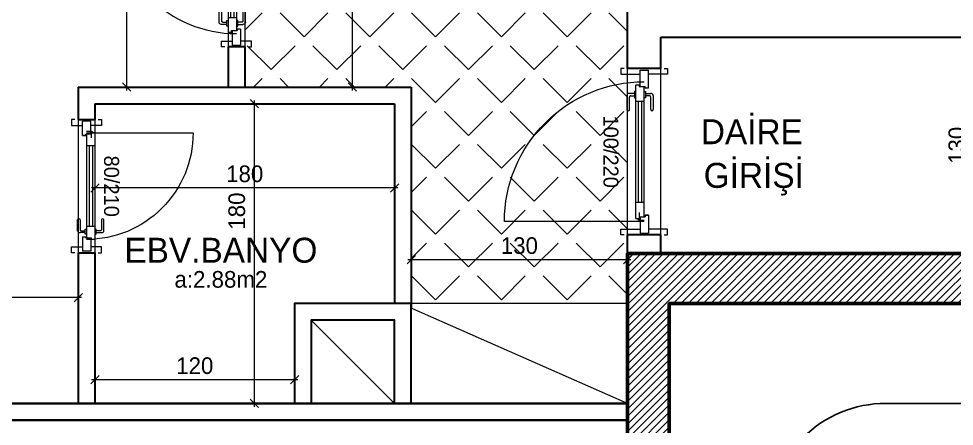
# Model space of a CAD drawing. Header units: centimetres. Extents: x 562865 to 1310255, y -148070 to 32737.
# Drawn here: x 654562 to 655124, y -25463 to -25218 of the extents above; entities that cross this region are included whole.
import ezdxf
from ezdxf.enums import TextEntityAlignment as Align

# ---------------------------------------------------------------- set-up
doc = ezdxf.new("R2010")
doc.units = ezdxf.units.CM
doc.header["$LTSCALE"] = 2.5
doc.layers.get('0').update_dxf_attribs({"color": 86})
for name, color, linetype in [('alan', 7, 'Continuous'), ('kapi-yazi', 7, 'Continuous'), ('mahal', 7, 'Continuous'), ('MERBAS', 231, 'Continuous'), ('tarama', 173, 'Continuous'), ('TARAMA KOLON', 252, 'Continuous')]:
    doc.layers.add(name, color=color, linetype=linetype)
for name, color, linetype, lineweight in [('DUVAR', 4, 'Continuous', 30), ('duvar-kesim', 7, 'Continuous', 0), ('iç ölçü', 106, 'Continuous', 18), ('kapi', 9, 'Continuous', 0), ('kolon', 1, 'Continuous', 53), ('TEFRIS', 33, 'Continuous', 0)]:
    doc.layers.add(name, color=color, linetype=linetype, lineweight=lineweight)
doc.styles.add('PINAR', font='comic.ttf')
doc.dimstyles.new('TEMİZ ÖLÇÜ', dxfattribs={"dimtxt": 10, "dimasz": 5, "dimexe": 1.8, "dimexo": 0.625, "dimgap": 3, "dimtad": 1, "dimdec": 0, "dimrnd": 0.5, "dimzin": 1, "dimdsep": 46, "dimtxsty": 'PINAR', "dimblk": 'OBLIQUE', "dimcen": 0.9, "dimdle": 2, "dimclrd": 256, "dimclre": 256, "dimclrt": 7, "dimadec": 0, "dimazin": 0, "dimtfac": 1, "dimtdec": 0, "dimtofl": 0, "dimtmove": 2, "dimatfit": 2, "dimfxl": 10, "dimfxlon": 1, "dimlwd": -1, "dimlwe": -1, "dimarcsym": 0})

# ---------------------------------------------------------------- blocks, each defined once
blk = doc.blocks.new('_Oblique')
at = {"color": 0, "linetype": 'ByBlock', "lineweight": -2}
blk.add_line((-0.5, -0.5), (0.5, 0.5), dxfattribs=at)
blk = doc.blocks.new('*D3073')
at = {"layer": 'Defpoints', "color": 0}
for p in [(654797.34, -25265.05), (654927.34, -25320.05), (654797.34, -25363.1)]:
    blk.add_point(p, dxfattribs=at)
at = {"layer": 'iç ölçü'}
for p, q in [((654797.34, -25353.1), (654797.34, -25364.9)), ((654927.34, -25353.1), (654927.34, -25364.9)), ((654929.34, -25363.1), (654795.34, -25363.1))]:
    blk.add_line(p, q, dxfattribs=at)
at = {"layer": 'iç ölçü', "linetype": 'ByBlock', "xscale": 5, "yscale": 5, "zscale": 5, "rotation": 180}
blk.add_blockref('_Oblique', (654797.34, -25363.1), dxfattribs=at)
at = {"layer": 'iç ölçü', "linetype": 'ByBlock', "xscale": 5, "yscale": 5, "zscale": 5}
blk.add_blockref('_Oblique', (654927.34, -25363.1), dxfattribs=at)
at = {"layer": 'iç ölçü', "color": 7, "insert": (654862.34, -25354.67), "char_height": 10, "attachment_point": 5, "style": 'PINAR'}
blk.add_mtext('130', dxfattribs=at)
blk = doc.blocks.new('*D3088')
at = {"layer": 'Defpoints', "color": 0}
for p in [(654705.3, -25269.39), (654703.02, -25449.39), (654705.3, -25449.39)]:
    blk.add_point(p, dxfattribs=at)
at = {"layer": 'iç ölçü'}
for p, q in [((654703.02, -25267.39), (654703.02, -25451.39)), ((654704.68, -25269.39), (654701.22, -25269.39)), ((654704.68, -25449.39), (654701.22, -25449.39))]:
    blk.add_line(p, q, dxfattribs=at)
at = {"layer": 'iç ölçü', "linetype": 'ByBlock', "xscale": 5, "yscale": 5, "zscale": 5}
for p, rotation in [((654703.02, -25269.39), 90), ((654703.02, -25449.39), 270)]:
    blk.add_blockref('_Oblique', p, dxfattribs=dict(at, rotation=rotation))
at = {"layer": 'iç ölçü', "color": 7, "insert": (654692.59, -25333.86), "char_height": 10, "attachment_point": 5, "rotation": 90, "style": 'PINAR'}
blk.add_mtext('180', dxfattribs=at)
blk = doc.blocks.new('*D3089')
at = {"layer": 'Defpoints', "color": 0}
for p in [(654607.34, -25427.44), (654727.34, -25427.44), (654607.34, -25435.2)]:
    blk.add_point(p, dxfattribs=at)
at = {"layer": 'iç ölçü'}
for p, q in [((654607.34, -25428.07), (654607.34, -25437)), ((654727.34, -25428.07), (654727.34, -25437)), ((654729.34, -25435.2), (654605.34, -25435.2))]:
    blk.add_line(p, q, dxfattribs=at)
at = {"layer": 'iç ölçü', "linetype": 'ByBlock', "xscale": 5, "yscale": 5, "zscale": 5, "rotation": 180}
blk.add_blockref('_Oblique', (654607.34, -25435.2), dxfattribs=at)
at = {"layer": 'iç ölçü', "linetype": 'ByBlock', "xscale": 5, "yscale": 5, "zscale": 5}
blk.add_blockref('_Oblique', (654727.34, -25435.2), dxfattribs=at)
at = {"layer": 'iç ölçü', "color": 7, "insert": (654667.34, -25426.79), "char_height": 10, "attachment_point": 5, "style": 'PINAR'}
blk.add_mtext('120', dxfattribs=at)
blk = doc.blocks.new('*D3090')
at = {"layer": 'Defpoints', "color": 0}
for p in [(654249.3, -25377.37), (654597.34, -25377.37), (654249.3, -25385.8)]:
    blk.add_point(p, dxfattribs=at)
at = {"layer": 'iç ölçü'}
for p, q in [((654249.3, -25378), (654249.3, -25387.6)), ((654597.34, -25378), (654597.34, -25387.6)), ((654599.34, -25385.8), (654247.3, -25385.8))]:
    blk.add_line(p, q, dxfattribs=at)
at = {"layer": 'iç ölçü', "linetype": 'ByBlock', "xscale": 5, "yscale": 5, "zscale": 5, "rotation": 180}
blk.add_blockref('_Oblique', (654249.3, -25385.8), dxfattribs=at)
at = {"layer": 'iç ölçü', "linetype": 'ByBlock', "xscale": 5, "yscale": 5, "zscale": 5}
blk.add_blockref('_Oblique', (654597.34, -25385.8), dxfattribs=at)
at = {"layer": 'iç ölçü', "color": 7, "insert": (654423.32, -25377.34), "char_height": 10, "attachment_point": 5, "style": 'PINAR'}
blk.add_mtext('348', dxfattribs=at)
blk = doc.blocks.new('*D3091')
at = {"layer": 'Defpoints', "color": 0}
for p in [(654622.69, -25119.39), (654622.69, -25259.39), (654626.34, -25259.39)]:
    blk.add_point(p, dxfattribs=at)
at = {"layer": 'iç ölçü'}
for p, q in [((654623.32, -25119.39), (654628.14, -25119.39)), ((654626.34, -25117.39), (654626.34, -25261.39)), ((654623.32, -25259.39), (654628.14, -25259.39))]:
    blk.add_line(p, q, dxfattribs=at)
at = {"layer": 'iç ölçü', "linetype": 'ByBlock', "xscale": 5, "yscale": 5, "zscale": 5}
for p, rotation in [((654626.34, -25119.39), 90), ((654626.34, -25259.39), 270)]:
    blk.add_blockref('_Oblique', p, dxfattribs=dict(at, rotation=rotation))
at = {"layer": 'iç ölçü', "color": 7, "insert": (654617.93, -25189.39), "char_height": 10, "attachment_point": 5, "rotation": 90, "style": 'PINAR'}
blk.add_mtext('140', dxfattribs=at)
blk = doc.blocks.new('fm-door1')
at = {"linetype": 'Continuous'}
for p, q in [((0, 25), (0, -25)), ((100, 25), (0, 25)), ((79.7, 31.8), (79.7, -0.3)), ((84, 27.6), (127.8, 27.6)), ((90, 50), (910, 50)), ((90, 50), (90, 30)), ((100, 30), (90, 30)), ((100, 30), (100, -5)), ((100, 30), (100, -5)), ((100, 0), (900, 0)), ((190, 50), (190, 0)), ((810, 50), (810, 0)), ((910, 30), (900, 30)), ((900, 30), (900, -5)), ((900, 25), (1000, 25)), ((910, 50), (910, 30)), ((1000, 25), (1000, -25)), ((110, -25), (0, -25)), ((100, -5), (110, -5)), ((110, -5), (100, -5)), ((110, -5), (110, -25)), ((110, -25), (110, -5)), ((890, -25), (890, -5)), ((890, -5), (900, -5)), ((890, -25), (1000, -25))]:
    blk.add_line(p, q, dxfattribs=at)
at = {"color": 8, "linetype": 'Continuous'}
for p, q in [((190, 35), (810, 35)), ((190, 15), (810, 15))]:
    blk.add_line(p, q, dxfattribs=at)
at = {"linetype": 'Continuous'}
for points in [[(857.6, 58.1), (857.6, 88.9, 0.414214), (842.4, 104.1), (758.6, 104.1, 1), (758.6, 88.9), (834.8, 88.9, -0.414214), (842.4, 81.3), (842.4, 58.1)], [(857.6, -8.1), (857.6, -38.9, -0.414214), (842.4, -54.1), (758.6, -54.1, -1), (758.6, -38.9), (834.8, -38.9, 0.414214), (842.4, -31.3), (842.4, -8.1)]]:
    blk.add_lwpolyline(points, format="xyb", dxfattribs=at)
for points in [[(869, 50), (869, 58.1), (831, 58.1), (831, 50)], [(869, 0), (869, -8.1), (831, -8.1), (831, 0)]]:
    blk.add_lwpolyline(points, dxfattribs=at)
blk.add_circle((84, 31.8), 4.26, dxfattribs=at)
blk = doc.blocks.new('*D3095')
at = {"layer": 'Defpoints', "color": 0}
for p in [(654697.34, -24959.39), (654762.05, -24959.39), (654751.84, -25259.39)]:
    blk.add_point(p, dxfattribs=at)
at = {"layer": 'iç ölçü'}
for p, q in [((654752.05, -24959.39), (654763.85, -24959.39)), ((654762.05, -25261.39), (654762.05, -24957.39)), ((654752.46, -25259.39), (654763.85, -25259.39))]:
    blk.add_line(p, q, dxfattribs=at)
at = {"layer": 'iç ölçü', "linetype": 'ByBlock', "xscale": 5, "yscale": 5, "zscale": 5}
for p, rotation in [((654762.05, -24959.39), 90), ((654762.05, -25259.39), 270)]:
    blk.add_blockref('_Oblique', p, dxfattribs=dict(at, rotation=rotation))
at = {"layer": 'iç ölçü', "color": 7, "insert": (654753.63, -25109.39), "char_height": 10, "attachment_point": 5, "rotation": 90, "style": 'PINAR'}
blk.add_mtext('300', dxfattribs=at)
blk = doc.blocks.new('*D3096')
at = {"layer": 'Defpoints', "color": 0}
for p in [(654607.34, -25269.39), (654787.34, -25269.39), (654607.34, -25319.97)]:
    blk.add_point(p, dxfattribs=at)
at = {"layer": 'iç ölçü'}
for p, q in [((654607.34, -25309.97), (654607.34, -25321.77)), ((654787.34, -25309.97), (654787.34, -25321.77)), ((654789.34, -25319.97), (654605.34, -25319.97))]:
    blk.add_line(p, q, dxfattribs=at)
at = {"layer": 'iç ölçü', "linetype": 'ByBlock', "xscale": 5, "yscale": 5, "zscale": 5, "rotation": 180}
blk.add_blockref('_Oblique', (654607.34, -25319.97), dxfattribs=at)
at = {"layer": 'iç ölçü', "linetype": 'ByBlock', "xscale": 5, "yscale": 5, "zscale": 5}
blk.add_blockref('_Oblique', (654787.34, -25319.97), dxfattribs=at)
at = {"layer": 'iç ölçü', "color": 7, "insert": (654697.34, -25311.52), "char_height": 10, "attachment_point": 5, "style": 'PINAR'}
blk.add_mtext('180', dxfattribs=at)
blk = doc.blocks.new('*D3148')
at = {"layer": 'Defpoints', "color": 0}
for p in [(655127.34, -25229.39), (655133.6, -25229.39), (655134.62, -25359.39)]:
    blk.add_point(p, dxfattribs=at)
at = {"layer": 'iç ölçü'}
for p, q in [((655133.6, -25361.39), (655133.6, -25227.39)), ((655128.6, -25229.39), (655135.4, -25229.39)), ((655133.99, -25359.39), (655131.8, -25359.39))]:
    blk.add_line(p, q, dxfattribs=at)
at = {"layer": 'iç ölçü', "linetype": 'ByBlock', "xscale": 5, "yscale": 5, "zscale": 5}
for p, rotation in [((655133.6, -25229.39), 90), ((655133.6, -25359.39), 270)]:
    blk.add_blockref('_Oblique', p, dxfattribs=dict(at, rotation=rotation))
at = {"layer": 'iç ölçü', "color": 7, "insert": (655125.17, -25294.39), "char_height": 10, "attachment_point": 5, "rotation": 90, "style": 'PINAR'}
blk.add_mtext('130', dxfattribs=at)
blk = doc.blocks.new('SB')
at = {"layer": 'TARAMA KOLON'}
h = blk.add_hatch(dxfattribs=at)
h.set_pattern_fill('ANSI31', color=256, angle=7e-15)
h.paths.add_polyline_path([(655327.34, -25829.39), (655302.34, -25829.39), (655302.34, -25959.39), (655327.34, -25959.39)])
h.paths.add_polyline_path([(655437.34, -24424.14), (655477.34, -24424.14), (655477.34, -24494.14), (655437.34, -24494.14)])
h.paths.add_polyline_path([(655327.34, -25359.39), (655297.34, -25359.39), (655297.34, -25469.39), (655327.34, -25469.39)])
h.paths.add_polyline_path([(655327.34, -26079.39), (655327.34, -26109.39), (655257.34, -26109.39), (655257.34, -26079.39)])
h.paths.add_polyline_path([(654229.3, -24849.39), (654229.3, -24889.39), (654299.3, -24889.39), (654299.3, -24849.39)])
h.paths.add_polyline_path([(654269.3, -25899.39), (654229.3, -25899.39), (654229.3, -25829.39), (654269.3, -25829.39)])
h.paths.add_polyline_path([(654229.3, -25444.39), (654229.3, -25469.39), (654379.3, -25469.39), (654379.3, -25444.39)])
h.paths.add_polyline_path([(655112.34, -26369.39), (655142.34, -26369.39), (655142.34, -26429.39), (655112.34, -26429.39)])
h.paths.add_polyline_path([(654997.34, -26079.39), (654997.34, -26109.39), (654927.34, -26109.39), (654927.34, -26079.39)])
h.paths.add_polyline_path([(655437.34, -24889.39), (655467.34, -24889.39), (655467.34, -24829.39), (655437.34, -24829.39)])
h.paths.add_polyline_path([(655112.34, -26834.64), (655142.34, -26834.64), (655142.34, -26894.64), (655112.34, -26894.64)])
h.paths.add_polyline_path([(654787.34, -26369.39), (654817.34, -26369.39), (654817.34, -26429.39), (654787.34, -26429.39)])
h.paths.add_polyline_path([(655437.34, -26824.64), (655477.34, -26824.64), (655477.34, -26894.64), (655437.34, -26894.64)])
h.paths.add_polyline_path([(654299.3, -26369.39), (654299.3, -26409.39), (654229.3, -26409.39), (654229.3, -26369.39)])
h.paths.add_polyline_path([(654777.34, -26824.64), (654817.34, -26824.64), (654817.34, -26894.64), (654777.34, -26894.64)])
h.paths.add_polyline_path([(655437.34, -26369.39), (655467.34, -26369.39), (655467.34, -26429.39), (655437.34, -26429.39)])
h.paths.add_polyline_path([(655985.38, -25829.39), (656025.38, -25829.39), (656025.38, -25899.39), (655985.38, -25899.39)])
h.paths.add_polyline_path([(654927.34, -25959.39), (654927.34, -25359.39), (655177.34, -25359.39), (655177.34, -25389.39), (654952.35, -25389.39), (654952.35, -25729.39), (655177.34, -25729.39), (655177.34, -25754.39), (654952.34, -25754.39), (654952.34, -25934.39), (655177.34, -25934.39), (655177.34, -25959.39)])
h.paths.add_polyline_path([(654777.34, -24424.14), (654817.34, -24424.14), (654817.34, -24494.14), (654777.34, -24494.14)])
h.paths.add_polyline_path([(655985.38, -26824.64), (656025.38, -26824.64), (656025.38, -26894.64), (655985.38, -26894.64)])
h.paths.add_polyline_path([(654229.3, -24424.14), (654269.3, -24424.14), (654269.3, -24494.14), (654229.3, -24494.14)])
h.paths.add_polyline_path([(655107.34, -24424.14), (655147.34, -24424.14), (655147.34, -24494.14), (655107.34, -24494.14)])
h.paths.add_polyline_path([(655985.38, -24424.14), (656025.38, -24424.14), (656025.38, -24494.14), (655985.38, -24494.14)])
h.paths.add_polyline_path([(656025.38, -24849.39), (656025.38, -24889.39), (655955.38, -24889.39), (655955.38, -24849.39)])
h.paths.add_polyline_path([(654817.34, -24889.39), (654787.34, -24889.39), (654787.34, -24829.39), (654817.34, -24829.39)])
h.paths.add_polyline_path([(655114.84, -24849.39), (655139.84, -24849.39), (655139.84, -24999.39), (655114.84, -24999.39)])
h.paths.add_polyline_path([(656025.38, -26369.39), (656025.38, -26409.39), (655955.38, -26409.39), (655955.38, -26369.39)])
h.paths.add_polyline_path([(654229.3, -26824.64), (654269.3, -26824.64), (654269.3, -26894.64), (654229.3, -26894.64)])
h.paths.add_polyline_path([(656025.38, -25444.39), (656025.38, -25469.39), (655875.38, -25469.39), (655875.38, -25444.39)])
at = {"layer": 'kolon'}
blk.add_lwpolyline([(654927.34, -25959.39), (654927.34, -25359.39), (655177.34, -25359.39), (655177.34, -25389.39), (654952.35, -25389.39), (654952.35, -25729.39), (655177.34, -25729.39), (655177.34, -25754.39), (654952.34, -25754.39), (654952.34, -25934.39), (655177.34, -25934.39), (655177.34, -25959.39)], close=True, dxfattribs=at)

msp = doc.modelspace()

# ---------------------------------------------------------------- hatches: boundary and pattern name
at = {"layer": 'tarama'}
h = msp.add_hatch(dxfattribs=at)
h.set_pattern_fill('ANGLE', color=256, scale=4, angle=135)
h.set_pattern_definition([(45, (-2706.222, -4e-10), (-19.7565635, 19.7565635), [20.32, -7.62]), (135, (-2706.222, -4e-10), (-19.7565635, -19.7565635), [20.32, -7.62])])
h.paths.add_polyline_path([(654697.34, -25259.39), (654787.34, -25259.39), (654797.34, -25259.39), (654797.34, -25389.39), (654927.34, -25389.39), (654927.34, -24959.39), (654697.34, -24959.39)])

# ---------------------------------------------------------------- linework, layer by layer
at = {"layer": 'DUVAR'}
for p, q in [((654927.34, -25248.18), (654927.34, -25209.39)), ((654947.34, -25229.39), (655307.34, -25229.39)), ((654947.34, -25248.18), (654947.34, -25229.39)), ((654687.34, -25235.25), (654687.34, -25259.39)), ((654697.34, -25235.25), (654687.34, -25235.25)), ((654697.34, -25235.25), (654697.34, -25259.39)), ((654947.34, -25248.18), (654927.34, -25248.18)), ((654597.34, -25259.39), (654797.34, -25259.39)), ((654597.34, -25259.39), (654597.34, -25278.92)), ((654797.34, -25259.39), (654797.34, -25392.15)), ((654607.34, -25269.39), (654787.34, -25269.39)), ((654607.34, -25269.39), (654607.34, -25278.92)), ((654787.34, -25269.39), (654787.34, -25389.39)), ((654597.34, -25278.92), (654607.34, -25278.92)), ((654927.34, -25359.39), (654927.34, -25348.18)), ((654947.34, -25348.18), (654927.34, -25348.18)), ((654947.34, -25359.39), (654947.34, -25348.18)), ((654597.34, -25358.92), (654597.34, -25449.39)), ((654597.34, -25358.92), (654607.34, -25358.92)), ((654607.34, -25358.92), (654607.34, -25449.39)), ((654737.34, -25399.39), (654737.34, -25449.39)), ((654927.34, -25449.39), (654229.3, -25449.39)), ((654229.3, -25449.39), (654927.34, -25449.39)), ((654927.34, -25459.39), (654229.3, -25459.39)), ((654229.3, -25459.39), (654927.34, -25459.39))]:
    msp.add_line(p, q, dxfattribs=at)
msp.add_lwpolyline([(654797.34, -25449.39), (654797.34, -25389.39), (654727.34, -25389.39), (654727.34, -25449.39)], dxfattribs=at)
msp.add_lwpolyline([(654737.34, -25449.39), (654787.34, -25449.39), (654787.34, -25399.39), (654737.34, -25399.39)], close=True, dxfattribs=at)
at = {"layer": 'duvar-kesim'}
for p, q in [((654687.34, -25145.25), (654687.34, -25235.25)), ((654697.34, -25145.25), (654697.34, -25235.25)), ((654927.34, -25348.18), (654927.34, -25248.18)), ((654947.34, -25348.18), (654947.34, -25248.18)), ((654597.34, -25278.92), (654597.34, -25358.92)), ((654607.34, -25278.92), (654607.34, -25358.92))]:
    msp.add_line(p, q, dxfattribs=at)
at = {"layer": 'iç ölçü'}
msp.add_line((654737.34, -25399.39), (654787.34, -25449.39), dxfattribs=at)
at = {"layer": 'kapi'}
for points in [[(654692.34, -25153.25), (654618.34, -25153.25, 0.414214), (654692.34, -25227.25, 0.414214)], [(654937.34, -25340.18), (654853.34, -25340.18, -0.414214), (654937.34, -25256.18, -0.414214)], [(654602.34, -25286.92), (654666.34, -25286.92, -0.414214), (654602.34, -25350.92, -0.414214)]]:
    msp.add_lwpolyline(points, format="xyb", dxfattribs=at)
for points in [[(654685.34, -25235.25), (654683.34, -25235.25), (654683.34, -25231.75), (654689.84, -25231.75)], [(654699.34, -25235.25), (654701.34, -25235.25), (654701.34, -25231.75), (654694.84, -25231.75)], [(654925.34, -25248.18), (654923.34, -25248.18), (654923.34, -25251.68), (654934.84, -25251.68)], [(654949.34, -25248.18), (654951.34, -25248.18), (654951.34, -25251.68), (654939.84, -25251.68)], [(654595.34, -25278.92), (654593.34, -25278.92), (654593.34, -25282.42), (654599.84, -25282.42)], [(654609.34, -25278.92), (654611.34, -25278.92), (654611.34, -25282.42), (654604.84, -25282.42)], [(654925.34, -25348.18), (654923.34, -25348.18), (654923.34, -25344.68), (654934.84, -25344.68)], [(654949.34, -25348.18), (654951.34, -25348.18), (654951.34, -25344.68), (654939.84, -25344.68)], [(654595.34, -25358.92), (654593.34, -25358.92), (654593.34, -25355.42), (654599.84, -25355.42)], [(654609.34, -25358.92), (654611.34, -25358.92), (654611.34, -25355.42), (654604.84, -25355.42)]]:
    msp.add_lwpolyline(points, dxfattribs=at)
at = {"layer": 'MERBAS'}
for p, q in [((655177.34, -25389.39), (654952.35, -25389.39)), ((654952.35, -25389.39), (654952.35, -25729.39))]:
    msp.add_line(p, q, dxfattribs=at)
msp.add_lwpolyline([(655177.34, -25449.39), (655082.35, -25449.39, 0.414214), (655012.35, -25519.39), (655012.35, -25599.39, 0.414214), (655082.35, -25669.39), (655177.34, -25669.39)], format="xyb", dxfattribs=at)
at = {"layer": 'TEFRIS'}
msp.add_lwpolyline([(654927.34, -25449.39), (654927.34, -25389.39), (654797.34, -25389.39), (654797.34, -25449.39), (654927.34, -25449.39), (654797.34, -25392.15)], dxfattribs=at)

# ---------------------------------------------------------------- block references
at = {"layer": 'kapi'}
for p, xscale, yscale, zscale, rotation in [((654692.34, -25146.25), -0.08800000000000001, 0.1, 0.08800000000000001, 89.99999999999997), ((654937.34, -25347.18), 0.09799999999995634, 0.09999999999990905, 0.098, 90.00000000000001), ((654602.34, -25279.92), -0.07800000000000004, -0.1, 0.07800000000000001, 89.99999999999997)]:
    msp.add_blockref('fm-door1', p, dxfattribs=dict(at, xscale=xscale, yscale=yscale, zscale=zscale, rotation=rotation))
at = {"layer": 'TARAMA KOLON'}
msp.add_blockref('SB', (0, 0), dxfattribs=at)

# ---------------------------------------------------------------- texts
at = {"layer": 'alan', "style": 'PINAR'}
msp.add_text('a:2.88m2', height=10, dxfattribs=at).set_placement((654683.02, -25379.87), align=Align.CENTER)
at = {"layer": 'kapi-yazi', "style": 'PINAR'}
for s, p in [('100/220', (654917.34, -25298.18)), ('80/210', (654617.34, -25318.92))]:
    msp.add_text(s, height=9, rotation=270, dxfattribs=at).set_placement(p, align=Align.MIDDLE_CENTER)
at = {"layer": 'mahal', "style": 'PINAR'}
for s, p in [('DAİRE', (655002, -25293.68)), ('GİRİŞİ', (655003.14, -25319.9)), ('EBV.BANYO', (654683.02, -25364.87))]:
    msp.add_text(s, height=15, dxfattribs=at).set_placement(p, align=Align.CENTER)

# ---------------------------------------------------------------- dimensions: what is measured, and where the dimension line sits
at = {"layer": 'iç ölçü'}
for base, p1, p2, angle, picture, middle in [((654762.05, -24959.39), (654751.84, -25259.39), (654697.34, -24959.39), 90, '*D3095', (654753.63, -25109.39)), ((654626.34, -25259.39), (654622.69, -25119.39), (654622.69, -25259.39), 90, '*D3091', (654617.93, -25189.39)), ((654797.34, -25363.1), (654927.34, -25320.05), (654797.34, -25265.05), 180, '*D3073', (654862.34, -25354.67)), ((654607.34, -25319.97), (654787.34, -25269.39), (654607.34, -25269.39), 180, '*D3096', (654697.34, -25311.52)), ((654249.3, -25385.8), (654597.34, -25377.37), (654249.3, -25377.37), 180, '*D3090', (654423.32, -25377.34)), ((654607.34, -25435.2), (654727.34, -25427.44), (654607.34, -25427.44), 180, '*D3089', (654667.34, -25426.79))]:
    dim = msp.add_linear_dim(base=base, p1=p1, p2=p2, angle=angle, dimstyle='TEMİZ ÖLÇÜ', dxfattribs=at)
    dim.commit()
    dim.dimension.update_dxf_attribs({"geometry": picture, "text_midpoint": middle})
dim = msp.add_linear_dim(base=(655133.6, -25229.39), p1=(655134.62, -25359.39), p2=(655127.34, -25229.39), angle=90, dimstyle='TEMİZ ÖLÇÜ', override={"dimfxl": 5, "dimarcsym": 1}, dxfattribs=at)
dim.commit()
dim.dimension.update_dxf_attribs({"geometry": '*D3148', "text_midpoint": (655125.17, -25294.39)})
dim = msp.add_linear_dim(base=(654703.02, -25449.39), p1=(654705.3, -25269.39), p2=(654705.3, -25449.39), angle=90, dimstyle='TEMİZ ÖLÇÜ', dxfattribs=at)
dim.commit()
dim.dimension.update_dxf_attribs({"geometry": '*D3088', "text_midpoint": (654692.59, -25333.86), "dimtype": 160})

doc.saveas('drawing.dxf')
